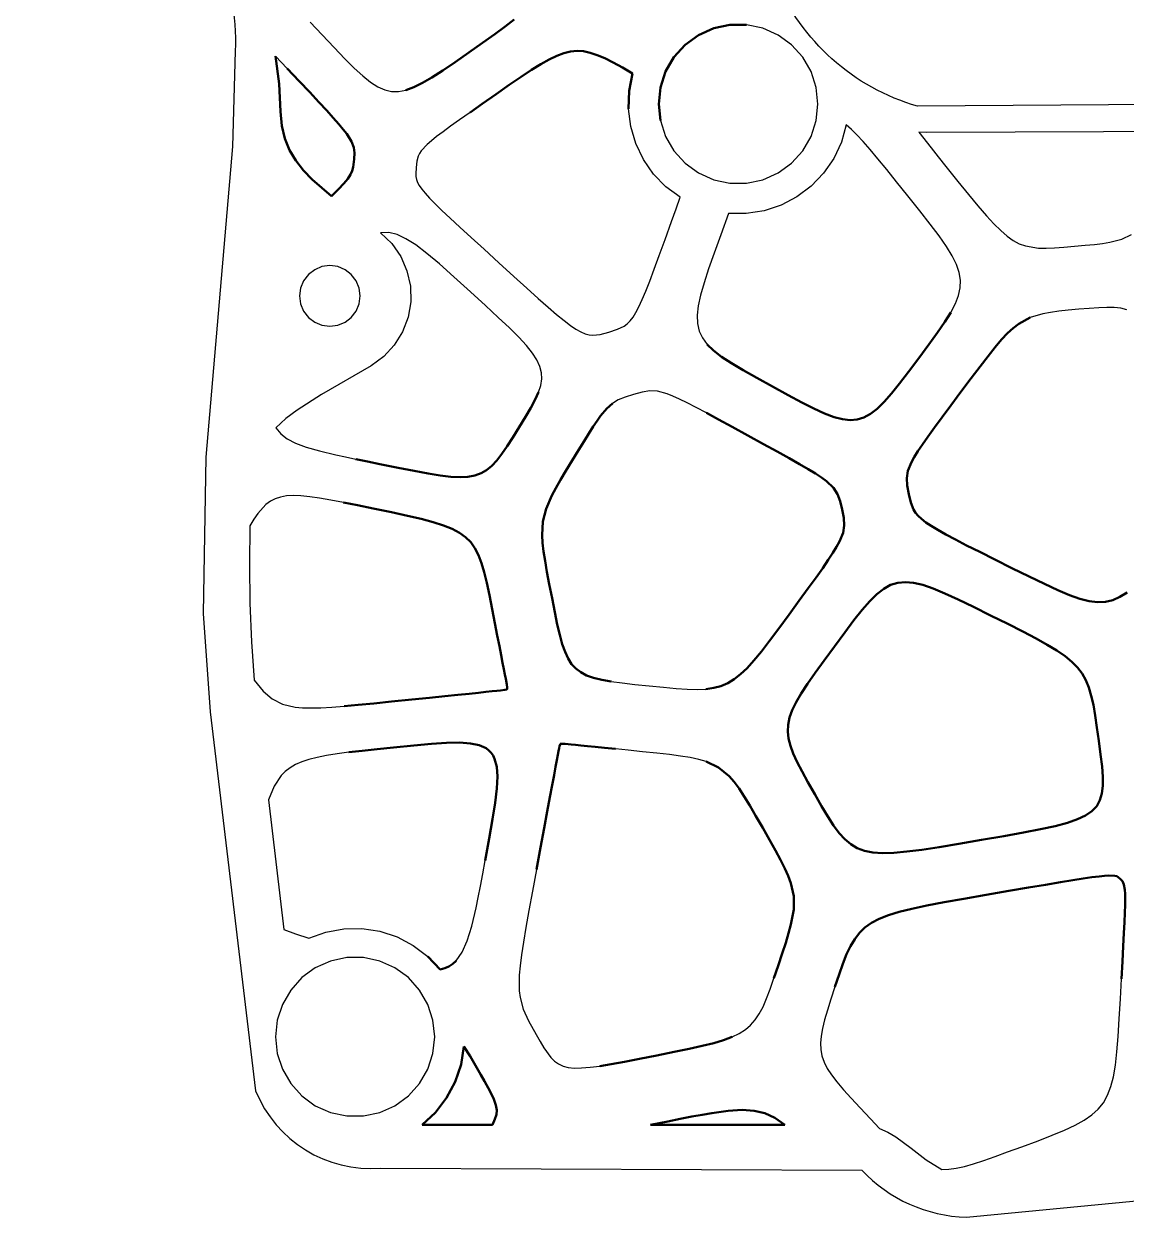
# Model space of a CAD drawing. Header units: millimetres. Extents: x -3640 to -2195, y 4076 to 5313.
# Drawn here: x -3640 to -2913, y 4076 to 4863 of the extents above; entities that cross this region are included whole.
import ezdxf

# ---------------------------------------------------------------- set-up
doc = ezdxf.new("R2010")
doc.units = ezdxf.units.MM
doc.header["$LTSCALE"] = 0.75
doc.layers.add('Visible', color=7, linetype='Continuous', lineweight=50)

msp = doc.modelspace()

# ---------------------------------------------------------------- linework, layer by layer
for points in [[(-3617.46, 5032.33, -0.000053), (-3551.77, 4969.74, -0.213172), (-3500.67, 4845.22), (-3502.6, 4782.28), (-3520.08, 4577.37), (-3521.99, 4474.29), (-3517.32, 4409.48), (-3487.32, 4159.48, 0.329066), (-3404.75, 4108.53), (-3087.51, 4107.09, 0.200571), (-3018.49, 4076.13), (-2652.57, 4111.25, 0.168687)], [(-2861.72, 4810.25), (-3050.73, 4808.78, -0.227619), (-3144.52, 4892.58)]]:
    msp.add_lwpolyline(points, format="xyb")
for points in [[(-3451.41, 4864.24), (-3443.49, 4855.84), (-3435.55, 4847.45), (-3428.52, 4840.17), (-3422.26, 4833.96), (-3416.64, 4828.83), (-3411.5, 4824.75), (-3406.71, 4821.7), (-3402.12, 4819.67), (-3397.6, 4818.63), (-3393, 4818.58), (-3388.17, 4819.5), (-3382.99, 4821.36), (-3377.3, 4824.16), (-3370.97, 4827.87), (-3363.85, 4832.48), (-3355.79, 4837.97), (-3346.67, 4844.33), (-3337.56, 4850.71), (-3329.6, 4856.37), (-3322.71, 4861.43), (-3316.84, 4866.03)], [(-2869.85, 4792.19), (-3044.66, 4791.44), (-3049.88, 4791.63), (-3041.76, 4781.27), (-3037.12, 4775.44), (-3032.07, 4769.14), (-3024.12, 4759.22), (-3017.1, 4750.55), (-3010.89, 4743.05), (-3005.37, 4736.63), (-3000.4, 4731.22), (-2995.88, 4726.75), (-2991.66, 4723.14), (-2987.63, 4720.3), (-2983.66, 4718.17), (-2979.64, 4716.66), (-2970.9, 4715.22), (-2965.95, 4715.12), (-2960.43, 4715.34), (-2954.24, 4715.81), (-2947.23, 4716.43), (-2940.23, 4717.08), (-2934.08, 4717.7), (-2928.67, 4718.35), (-2923.92, 4719.09), (-2916.04, 4721.08), (-2909.7, 4724.13)], [(-2912.77, 4674.61), (-2916.69, 4675.58), (-2921.01, 4676.08), (-2925.84, 4676.18), (-2931.29, 4675.96), (-2937.47, 4675.5), (-2944.47, 4674.88), (-2951.47, 4674.23), (-2957.65, 4673.58), (-2963.13, 4672.86), (-2968.02, 4671.99), (-2976.49, 4669.46), (-2983.96, 4665.36), (-2987.61, 4662.52), (-2991.35, 4659.05), (-2995.29, 4654.86), (-2999.56, 4649.89), (-3004.26, 4644.04), (-3009.5, 4637.25), (-3015.41, 4629.42), (-3022.09, 4620.48), (-3028.76, 4611.54), (-3034.59, 4603.69), (-3039.63, 4596.83), (-3043.94, 4590.86), (-3047.56, 4585.69), (-3050.55, 4581.22), (-3052.94, 4577.34), (-3054.81, 4573.96), (-3057.13, 4568.3), (-3057.91, 4563.45), (-3057.55, 4558.61), (-3056.46, 4553), (-3055.17, 4547.42), (-3053.42, 4542.84), (-3052.12, 4540.74), (-3050.4, 4538.68), (-3048.17, 4536.58), (-3045.32, 4534.37), (-3041.76, 4531.98), (-3037.38, 4529.34), (-3032.09, 4526.38), (-3025.79, 4523.02), (-3018.38, 4519.2), (-3009.75, 4514.84), (-2999.81, 4509.87), (-2988.46, 4504.22), (-2977.1, 4498.58), (-2967.1, 4493.72), (-2958.29, 4489.65), (-2950.54, 4486.4), (-2943.67, 4483.98), (-2937.55, 4482.41), (-2932, 4481.73), (-2926.88, 4481.94), (-2922.03, 4483.07), (-2917.3, 4485.14), (-2912.53, 4488.16)]]:
    msp.add_lwpolyline(points)
for points in [[(-3204.09, 4771.26), (-3195.21, 4764.81), (-3185.18, 4760.35), (-3174.45, 4758.07), (-3163.47, 4758.07), (-3152.74, 4760.35), (-3142.71, 4764.81), (-3133.83, 4771.26), (-3126.49, 4779.42), (-3121, 4788.93), (-3117.61, 4799.36), (-3116.46, 4810.28), (-3117.61, 4821.2), (-3121, 4831.63), (-3126.49, 4841.14), (-3133.83, 4849.3), (-3142.71, 4855.75), (-3152.74, 4860.21), (-3163.47, 4862.49), (-3174.45, 4862.49), (-3185.18, 4860.21), (-3195.21, 4855.75), (-3204.09, 4849.3), (-3211.43, 4841.14), (-3216.92, 4831.63), (-3220.31, 4821.2), (-3221.46, 4810.28), (-3220.31, 4799.36), (-3216.92, 4788.93), (-3211.43, 4779.42)], [(-3455.75, 4766.53), (-3450.06, 4760.57), (-3437.24, 4749.53), (-3432.62, 4754.11), (-3429.12, 4757.88), (-3426.58, 4761.01), (-3424.82, 4763.7), (-3423.69, 4766.14), (-3423.02, 4768.53), (-3422.37, 4773.89), (-3422.13, 4778), (-3422.49, 4781.68), (-3423.99, 4785.61), (-3427.12, 4790.51), (-3429.47, 4793.54), (-3432.42, 4797.07), (-3436.04, 4801.19), (-3440.39, 4806), (-3445.54, 4811.57), (-3451.55, 4817.99), (-3458.49, 4825.36), (-3466.42, 4833.76), (-3474.07, 4841.85), (-3471.77, 4823.64), (-3470.85, 4805.24), (-3470.1, 4795.97), (-3468.09, 4787.56), (-3464.93, 4779.91), (-3460.76, 4772.94)], [(-3224.43, 4701.35), (-3221.08, 4710.44), (-3217.28, 4720.92), (-3212.97, 4732.88), (-3209.99, 4741.15), (-3207.29, 4748.74), (-3216.7, 4755.71), (-3224.86, 4764.12), (-3231.57, 4773.73), (-3236.64, 4784.29), (-3239.94, 4795.53), (-3241.39, 4807.16), (-3240.95, 4818.87), (-3238.63, 4830.35), (-3245.43, 4834.28), (-3251.51, 4837.64), (-3256.99, 4840.41), (-3261.98, 4842.57), (-3266.61, 4844.11), (-3271.01, 4845.03), (-3275.29, 4845.3), (-3279.58, 4844.92), (-3283.99, 4843.87), (-3288.66, 4842.14), (-3293.7, 4839.72), (-3299.23, 4836.59), (-3305.37, 4832.74), (-3312.25, 4828.16), (-3319.99, 4822.83), (-3328.72, 4816.75), (-3337.83, 4810.38), (-3345.81, 4804.78), (-3352.72, 4799.89), (-3358.66, 4795.64), (-3363.69, 4791.95), (-3367.9, 4788.76), (-3371.35, 4785.99), (-3374.14, 4783.57), (-3378, 4779.5), (-3379.23, 4777.71), (-3380.1, 4775.99), (-3381.06, 4772.48), (-3381.49, 4768.39), (-3381.72, 4764.27), (-3381.59, 4762.41), (-3381.2, 4760.56), (-3380.47, 4758.62), (-3379.32, 4756.51), (-3377.66, 4754.13), (-3375.42, 4751.4), (-3372.51, 4748.21), (-3368.86, 4744.48), (-3364.38, 4740.11), (-3359, 4735.02), (-3352.64, 4729.11), (-3345.21, 4722.28), (-3336.64, 4714.45), (-3326.84, 4705.53), (-3317.04, 4696.61), (-3308.43, 4688.81), (-3300.92, 4682.06), (-3294.39, 4676.3), (-3288.75, 4671.47), (-3283.88, 4667.48), (-3279.67, 4664.28), (-3276.03, 4661.81), (-3272.84, 4659.98), (-3269.99, 4658.75), (-3267.39, 4658.03), (-3264.93, 4657.76), (-3259.99, 4658.32), (-3254.31, 4659.89), (-3248.7, 4661.69), (-3244.18, 4663.87), (-3242.18, 4665.37), (-3240.27, 4667.29), (-3238.4, 4669.73), (-3236.49, 4672.8), (-3234.5, 4676.61), (-3232.36, 4681.26), (-3230, 4686.86), (-3227.38, 4693.52)], [(-3188.55, 4701.48), (-3191.55, 4692.25), (-3193.82, 4684.18), (-3195.32, 4677.12), (-3196, 4670.92), (-3195.8, 4665.43), (-3194.68, 4660.5), (-3192.59, 4656), (-3189.47, 4651.77), (-3185.28, 4647.67), (-3179.97, 4643.55), (-3173.48, 4639.26), (-3165.77, 4634.66), (-3156.79, 4629.6), (-3146.48, 4623.94), (-3136.16, 4618.3), (-3127.07, 4613.45), (-3119.07, 4609.4), (-3112.02, 4606.18), (-3105.78, 4603.83), (-3100.2, 4602.37), (-3095.15, 4601.82), (-3090.48, 4602.21), (-3086.06, 4603.58), (-3081.73, 4605.94), (-3077.37, 4609.33), (-3072.83, 4613.78), (-3067.96, 4619.3), (-3062.62, 4625.93), (-3056.69, 4633.7), (-3050, 4642.63), (-3043.34, 4651.58), (-3037.58, 4659.5), (-3032.73, 4666.54), (-3028.8, 4672.87), (-3025.8, 4678.63), (-3023.74, 4683.98), (-3022.63, 4689.09), (-3022.48, 4694.1), (-3023.31, 4699.18), (-3025.12, 4704.48), (-3027.92, 4710.16), (-3031.73, 4716.38), (-3036.55, 4723.28), (-3042.4, 4731.04), (-3049.29, 4739.81), (-3057.22, 4749.74), (-3064.55, 4758.88), (-3071.08, 4766.98), (-3076.87, 4774.07), (-3082.02, 4780.21), (-3086.61, 4785.47), (-3090.71, 4789.89), (-3094.41, 4793.54), (-3097.79, 4796.46), (-3100.98, 4785.08), (-3105.98, 4774.36), (-3112.66, 4764.61), (-3120.83, 4756.06), (-3130.28, 4748.96), (-3140.76, 4743.49), (-3151.99, 4739.79), (-3163.67, 4737.97), (-3175.49, 4738.07), (-3180.58, 4723.97), (-3184.88, 4712)], [(-3317.67, 4590.42), (-3313.5, 4597.19), (-3309.37, 4603.97), (-3305.83, 4609.98), (-3302.94, 4615.35), (-3300.74, 4620.21), (-3299.28, 4624.7), (-3298.62, 4628.93), (-3298.78, 4633.05), (-3299.83, 4637.17), (-3301.81, 4641.45), (-3304.76, 4645.99), (-3308.73, 4650.94), (-3313.77, 4656.43), (-3319.94, 4662.58), (-3327.26, 4669.53), (-3335.79, 4677.4), (-3345.59, 4686.33), (-3356.57, 4696.3), (-3366.11, 4704.78), (-3374.41, 4711.79), (-3381.68, 4717.34), (-3388.15, 4721.45), (-3394.03, 4724.15), (-3399.52, 4725.46), (-3404.84, 4725.39), (-3397.46, 4718.18), (-3391.6, 4709.69), (-3387.48, 4700.23), (-3385.25, 4690.15), (-3384.99, 4679.84), (-3386.73, 4669.67), (-3390.38, 4660.02), (-3395.81, 4651.25), (-3402.83, 4643.69), (-3411.18, 4637.62), (-3443.91, 4618.73), (-3459.93, 4608.44), (-3467.31, 4602.79), (-3474.01, 4596.65), (-3470.7, 4592.78), (-3466.43, 4589.5), (-3460.94, 4586.65), (-3453.94, 4584.05), (-3445.15, 4581.54), (-3434.3, 4578.94), (-3428.01, 4577.56), (-3421.1, 4576.09), (-3413.54, 4574.51), (-3405.3, 4572.81), (-3393.28, 4570.34), (-3382.73, 4568.24), (-3373.51, 4566.53), (-3365.49, 4565.27), (-3358.53, 4564.48), (-3352.49, 4564.19), (-3347.25, 4564.46), (-3342.66, 4565.3), (-3338.6, 4566.75), (-3334.92, 4568.86), (-3331.5, 4571.66), (-3328.2, 4575.17), (-3324.88, 4579.45), (-3321.42, 4584.52)], [(-3457.66, 4688.87), (-3458.34, 4683.69), (-3457.66, 4678.51), (-3455.66, 4673.69), (-3452.48, 4669.55), (-3448.34, 4666.37), (-3443.52, 4664.37), (-3438.34, 4663.69), (-3433.16, 4664.37), (-3428.34, 4666.37), (-3424.2, 4669.55), (-3421.02, 4673.69), (-3419.02, 4678.51), (-3418.34, 4683.69), (-3419.02, 4688.87), (-3421.02, 4693.69), (-3424.2, 4697.83), (-3428.34, 4701.01), (-3433.16, 4703.01), (-3438.34, 4703.69), (-3443.52, 4703.01), (-3448.34, 4701.01), (-3452.48, 4697.83), (-3455.66, 4693.69)], [(-3237.27, 4427.52), (-3227.8, 4426.53), (-3218.33, 4425.58), (-3209.98, 4424.82), (-3202.62, 4424.32), (-3196.12, 4424.17), (-3190.33, 4424.42), (-3185.13, 4425.14), (-3180.38, 4426.4), (-3175.94, 4428.28), (-3171.68, 4430.84), (-3167.47, 4434.15), (-3163.16, 4438.27), (-3158.62, 4443.29), (-3153.72, 4449.26), (-3148.32, 4456.25), (-3142.29, 4464.34), (-3135.5, 4473.59), (-3128.71, 4482.85), (-3122.78, 4490.98), (-3117.65, 4498.07), (-3113.27, 4504.24), (-3109.59, 4509.59), (-3106.55, 4514.21), (-3104.11, 4518.2), (-3102.21, 4521.68), (-3099.85, 4527.47), (-3099.04, 4532.39), (-3099.39, 4537.25), (-3100.48, 4542.87), (-3101.75, 4548.44), (-3103.43, 4553.03), (-3106.23, 4557.19), (-3110.88, 4561.49), (-3114.13, 4563.88), (-3118.12, 4566.52), (-3122.93, 4569.49), (-3128.66, 4572.85), (-3135.4, 4576.67), (-3143.24, 4581.03), (-3152.27, 4586), (-3162.58, 4591.66), (-3172.9, 4597.3), (-3181.95, 4602.24), (-3189.85, 4606.5), (-3196.71, 4610.12), (-3202.64, 4613.16), (-3207.75, 4615.64), (-3212.15, 4617.61), (-3215.95, 4619.1), (-3222.19, 4620.81), (-3227.36, 4621.11), (-3232.35, 4620.29), (-3238.03, 4618.69), (-3243.64, 4616.95), (-3248.15, 4615.17), (-3252.02, 4612.85), (-3255.74, 4609.47), (-3259.76, 4604.52), (-3262.04, 4601.3), (-3264.58, 4597.5), (-3267.43, 4593.05), (-3270.66, 4587.89), (-3274.32, 4581.96), (-3278.47, 4575.19), (-3282.62, 4568.4), (-3286.24, 4562.39), (-3289.34, 4557.01), (-3291.95, 4552.13), (-3295.76, 4543.36), (-3297.82, 4534.99), (-3298.31, 4525.98), (-3298, 4520.89), (-3297.36, 4515.25), (-3296.4, 4508.91), (-3295.14, 4501.74), (-3293.61, 4493.61), (-3291.81, 4484.39), (-3289.99, 4475.17), (-3288.32, 4467.1), (-3286.7, 4460.08), (-3285.05, 4454.04), (-3283.25, 4448.89), (-3281.23, 4444.53), (-3278.89, 4440.9), (-3276.12, 4437.9), (-3272.85, 4435.45), (-3268.98, 4433.46), (-3264.41, 4431.85), (-3259.04, 4430.54), (-3252.8, 4429.43), (-3245.57, 4428.46)], [(-3397.7, 4416.12), (-3384.36, 4417.48), (-3372.68, 4418.68), (-3362.56, 4419.71), (-3353.88, 4420.6), (-3346.53, 4421.36), (-3340.39, 4421.99), (-3335.36, 4422.52), (-3331.33, 4422.95), (-3328.18, 4423.29), (-3325.8, 4423.56), (-3322.91, 4423.92), (-3321.77, 4424.13), (-3321.57, 4424.21), (-3321.48, 4424.29), (-3321.4, 4424.38), (-3321.37, 4424.44), (-3321.35, 4424.53), (-3321.38, 4425.36), (-3321.69, 4427.38), (-3322.38, 4431.21), (-3322.9, 4434), (-3323.57, 4437.48), (-3324.38, 4441.72), (-3325.37, 4446.8), (-3326.54, 4452.79), (-3327.9, 4459.78), (-3329.48, 4467.85), (-3331.29, 4477.06), (-3333.11, 4486.28), (-3334.8, 4494.37), (-3336.48, 4501.42), (-3338.27, 4507.54), (-3340.28, 4512.82), (-3342.63, 4517.37), (-3345.42, 4521.27), (-3348.78, 4524.62), (-3352.81, 4527.52), (-3357.64, 4530.08), (-3363.38, 4532.38), (-3370.15, 4534.52), (-3378.05, 4536.61), (-3387.21, 4538.73), (-3397.73, 4540.99), (-3409.74, 4543.48), (-3420.14, 4545.62), (-3429.44, 4547.49), (-3437.73, 4549.07), (-3445.09, 4550.34), (-3451.61, 4551.26), (-3457.36, 4551.82), (-3462.43, 4552), (-3466.91, 4551.76), (-3470.87, 4551.08), (-3474.39, 4549.94), (-3477.57, 4548.32), (-3480.47, 4546.19), (-3485.82, 4540.3), (-3488.42, 4536.5), (-3491.08, 4532.08), (-3491.41, 4506.59), (-3491.13, 4481.11), (-3490.08, 4455.64), (-3488.14, 4430.19), (-3482.29, 4423.09), (-3476.37, 4417.92), (-3469.62, 4414.47), (-3461.31, 4412.54), (-3456.34, 4412.08), (-3450.71, 4411.94), (-3444.31, 4412.07), (-3437.06, 4412.46), (-3428.87, 4413.09), (-3419.64, 4413.93), (-3409.28, 4414.94)], [(-2980.83, 4329.79), (-2969.6, 4331.97), (-2960, 4334.09), (-2951.92, 4336.26), (-2945.26, 4338.56), (-2939.89, 4341.09), (-2935.7, 4343.96), (-2932.59, 4347.25), (-2930.43, 4351.06), (-2929.11, 4355.48), (-2928.52, 4360.62), (-2928.55, 4366.56), (-2929.07, 4373.41), (-2929.99, 4381.25), (-2931.18, 4390.19), (-2932.41, 4399.13), (-2933.58, 4407), (-2934.8, 4413.93), (-2936.17, 4420.03), (-2937.8, 4425.43), (-2939.79, 4430.24), (-2942.24, 4434.6), (-2945.27, 4438.61), (-2948.97, 4442.4), (-2953.45, 4446.1), (-2958.81, 4449.82), (-2965.16, 4453.68), (-2972.61, 4457.81), (-2981.25, 4462.33), (-2991.19, 4467.36), (-3002.55, 4473.02), (-3013.9, 4478.65), (-3023.9, 4483.5), (-3032.69, 4487.54), (-3040.42, 4490.74), (-3047.25, 4493.07), (-3053.31, 4494.49), (-3058.78, 4494.98), (-3063.78, 4494.51), (-3068.48, 4493.05), (-3073.03, 4490.57), (-3077.58, 4487.03), (-3082.28, 4482.41), (-3087.27, 4476.68), (-3092.72, 4469.81), (-3098.77, 4461.77), (-3105.57, 4452.52), (-3112.35, 4443.26), (-3118.24, 4435.08), (-3123.27, 4427.86), (-3127.45, 4421.43), (-3130.81, 4415.67), (-3133.35, 4410.42), (-3135.11, 4405.56), (-3136.1, 4400.92), (-3136.34, 4396.38), (-3135.84, 4391.79), (-3134.64, 4387), (-3132.73, 4381.87), (-3130.16, 4376.27), (-3126.93, 4370.04), (-3123.06, 4363.05), (-3118.57, 4355.15), (-3114.06, 4347.26), (-3109.98, 4340.38), (-3106.18, 4334.47), (-3102.49, 4329.47), (-3098.76, 4325.34), (-3094.82, 4322.05), (-3090.52, 4319.53), (-3085.68, 4317.76), (-3080.16, 4316.68), (-3073.78, 4316.25), (-3066.4, 4316.43), (-3057.84, 4317.18), (-3047.95, 4318.44), (-3036.56, 4320.17), (-3023.52, 4322.34), (-3008.67, 4324.89), (-2993.82, 4327.46)], [(-3468.6, 4265.83), (-3461.03, 4263.05), (-3452.24, 4260.1), (-3440.97, 4264.15), (-3429.18, 4266.28), (-3417.2, 4266.44), (-3405.36, 4264.63), (-3393.98, 4260.9), (-3383.37, 4255.34), (-3373.82, 4248.11), (-3365.59, 4239.4), (-3362.56, 4240.23), (-3359.81, 4241.46), (-3357.31, 4243.12), (-3355.05, 4245.21), (-3351.1, 4250.8), (-3347.75, 4258.37), (-3344.77, 4268.07), (-3341.94, 4280.04), (-3340.51, 4286.92), (-3339.04, 4294.42), (-3337.5, 4302.56), (-3335.86, 4311.36), (-3333.19, 4325.84), (-3330.97, 4338.5), (-3329.28, 4349.45), (-3328.22, 4358.8), (-3327.86, 4366.65), (-3328.31, 4373.13), (-3329.65, 4378.33), (-3330.68, 4380.49), (-3331.97, 4382.37), (-3333.52, 4383.99), (-3335.35, 4385.36), (-3339.9, 4387.39), (-3345.68, 4388.6), (-3352.8, 4389.07), (-3361.34, 4388.93), (-3371.39, 4388.28), (-3383.04, 4387.22), (-3396.38, 4385.88), (-3407.23, 4384.77), (-3417.01, 4383.72), (-3425.77, 4382.71), (-3433.6, 4381.67), (-3440.55, 4380.58), (-3446.69, 4379.37), (-3452.1, 4378.01), (-3456.84, 4376.45), (-3460.98, 4374.64), (-3464.59, 4372.55), (-3467.73, 4370.12), (-3470.48, 4367.31), (-3475.05, 4360.36), (-3478.86, 4351.36)], [(-3304.75, 4291.01), (-3307.08, 4278.29), (-3309.05, 4267.18), (-3310.66, 4257.52), (-3311.92, 4249.15), (-3312.82, 4241.91), (-3313.37, 4235.64), (-3313.56, 4230.19), (-3313.39, 4225.38), (-3312.87, 4221.07), (-3310.76, 4213.28), (-3307.25, 4205.55), (-3302.31, 4196.6), (-3299.65, 4191.92), (-3297.23, 4187.84), (-3292.62, 4181.41), (-3290.2, 4179.02), (-3287.55, 4177.15), (-3284.55, 4175.79), (-3281.09, 4174.91), (-3277.05, 4174.49), (-3272.31, 4174.51), (-3266.76, 4174.96), (-3260.28, 4175.8), (-3252.75, 4177.03), (-3244.06, 4178.62), (-3234.09, 4180.55), (-3222.72, 4182.81), (-3211.35, 4185.08), (-3201.37, 4187.13), (-3192.68, 4189.06), (-3185.15, 4190.95), (-3178.66, 4192.88), (-3173.1, 4194.94), (-3168.35, 4197.22), (-3164.29, 4199.81), (-3160.81, 4202.78), (-3157.79, 4206.24), (-3155.11, 4210.25), (-3152.65, 4214.92), (-3150.31, 4220.32), (-3147.95, 4226.55), (-3145.46, 4233.68), (-3142.73, 4241.81), (-3140.03, 4249.95), (-3137.7, 4257.14), (-3135.76, 4263.51), (-3134.22, 4269.2), (-3132.43, 4279.07), (-3132.44, 4287.81), (-3134.37, 4296.49), (-3136.09, 4301.13), (-3138.33, 4306.16), (-3141.12, 4311.71), (-3144.46, 4317.91), (-3148.37, 4324.89), (-3152.86, 4332.79), (-3157.37, 4340.68), (-3161.39, 4347.59), (-3165.05, 4353.6), (-3168.46, 4358.78), (-3171.74, 4363.2), (-3175, 4366.95), (-3181.92, 4372.68), (-3190.17, 4376.58), (-3195.09, 4378.02), (-3200.68, 4379.22), (-3207.06, 4380.26), (-3214.36, 4381.2), (-3222.69, 4382.13), (-3232.16, 4383.11), (-3241.62, 4384.08), (-3249.9, 4384.93), (-3257.09, 4385.66), (-3263.25, 4386.29), (-3268.46, 4386.81), (-3272.82, 4387.25), (-3276.39, 4387.6), (-3279.25, 4387.88), (-3283.19, 4388.22), (-3285.26, 4388.35), (-3286.11, 4388.32), (-3286.2, 4388.29), (-3286.27, 4388.26), (-3286.36, 4388.19), (-3286.44, 4388.09), (-3286.53, 4387.89), (-3286.85, 4386.65), (-3287.12, 4385.39), (-3287.49, 4383.52), (-3287.99, 4380.95), (-3288.65, 4377.53), (-3289.47, 4373.15), (-3290.5, 4367.7), (-3291.74, 4361.04), (-3293.23, 4353.06), (-3294.98, 4343.64), (-3297.02, 4332.65), (-3299.38, 4319.98), (-3302.07, 4305.5)], [(-3070.36, 4132.22), (-3065.11, 4129.12), (-3055.02, 4121.66), (-3045.06, 4113.88), (-3034.7, 4107.44), (-3030.18, 4107.66), (-3025.26, 4108.4), (-3019.84, 4109.63), (-3013.82, 4111.33), (-3007.13, 4113.49), (-2999.65, 4116.09), (-2991.31, 4119.11), (-2982.01, 4122.54), (-2971.28, 4126.52), (-2961.89, 4130.12), (-2953.73, 4133.48), (-2946.72, 4136.73), (-2940.75, 4140.03), (-2935.74, 4143.52), (-2931.58, 4147.33), (-2928.18, 4151.62), (-2925.44, 4156.52), (-2923.28, 4162.18), (-2921.59, 4168.74), (-2920.28, 4176.34), (-2919.26, 4185.13), (-2918.42, 4195.24), (-2917.68, 4206.83), (-2916.94, 4220.03), (-2916.21, 4233.23), (-2915.58, 4244.78), (-2915.04, 4254.81), (-2914.61, 4263.44), (-2914.27, 4270.76), (-2914.02, 4276.91), (-2913.88, 4282), (-2913.83, 4286.14), (-2913.88, 4289.45), (-2914.02, 4292.05), (-2914.6, 4295.56), (-2915.03, 4296.71), (-2915.57, 4297.61), (-2916.92, 4299.11), (-2918.44, 4300.44), (-2919.39, 4300.92), (-2920.62, 4301.26), (-2924.48, 4301.45), (-2927.37, 4301.27), (-2931.07, 4300.89), (-2935.71, 4300.29), (-2941.42, 4299.46), (-2948.33, 4298.37), (-2956.57, 4297.02), (-2966.27, 4295.39), (-2977.55, 4293.47), (-2990.56, 4291.24), (-3005.41, 4288.68), (-3020.27, 4286.11), (-3033.29, 4283.79), (-3044.63, 4281.63), (-3054.43, 4279.55), (-3062.83, 4277.45), (-3069.99, 4275.25), (-3076.05, 4272.85), (-3081.16, 4270.18), (-3085.46, 4267.13), (-3089.09, 4263.63), (-3092.21, 4259.57), (-3094.96, 4254.88), (-3097.49, 4249.46), (-3099.94, 4243.23), (-3102.46, 4236.09), (-3105.19, 4227.96), (-3107.9, 4219.82), (-3110.21, 4212.64), (-3112.08, 4206.29), (-3113.5, 4200.63), (-3114.41, 4195.55), (-3114.8, 4190.91), (-3114.61, 4186.59), (-3113.83, 4182.45), (-3112.41, 4178.38), (-3110.31, 4174.24), (-3107.52, 4169.91), (-3103.98, 4165.26), (-3099.68, 4160.16), (-3094.56, 4154.49), (-3088.61, 4148.11), (-3081.78, 4140.9), (-3075.83, 4134.66)], [(-3373.73, 4173.71), (-3370.34, 4184.15), (-3369.19, 4195.06), (-3370.34, 4205.98), (-3373.73, 4216.42), (-3379.22, 4225.92), (-3386.56, 4234.08), (-3395.44, 4240.53), (-3405.47, 4244.99), (-3416.2, 4247.28), (-3427.18, 4247.28), (-3437.91, 4244.99), (-3447.94, 4240.53), (-3456.82, 4234.08), (-3464.16, 4225.92), (-3469.65, 4216.42), (-3473.04, 4205.98), (-3474.19, 4195.06), (-3473.04, 4184.15), (-3469.65, 4173.71), (-3464.16, 4164.2), (-3456.82, 4156.05), (-3447.94, 4149.6), (-3437.91, 4145.13), (-3427.18, 4142.85), (-3416.2, 4142.85), (-3405.47, 4145.13), (-3395.44, 4149.6), (-3386.56, 4156.05), (-3379.22, 4164.2)], [(-3332.71, 4159.04), (-3336.37, 4165.78), (-3338.67, 4169.89), (-3341.3, 4174.56), (-3345.8, 4182.38), (-3349.91, 4188.69), (-3351.81, 4176.79), (-3355.65, 4165.37), (-3361.33, 4154.75), (-3368.69, 4145.21), (-3377.52, 4137.03), (-3331.02, 4137.03), (-3329.48, 4140.68), (-3328.52, 4143.76), (-3328.24, 4146.7), (-3328.77, 4149.93), (-3330.22, 4153.9)], [(-3138.37, 4137.03), (-3144.92, 4141.53), (-3151.48, 4144.6), (-3158.48, 4146.33), (-3166.36, 4146.86), (-3175.56, 4146.31), (-3186.52, 4144.78), (-3192.79, 4143.69), (-3199.68, 4142.41), (-3207.21, 4140.94), (-3215.47, 4139.3), (-3226.9, 4137.03)]]:
    msp.add_lwpolyline(points, close=True)
at = {"layer": 'Visible', "extrusion": (0, 1, 0)}
for p, q in [((-3322.71, 4861.43), (-3316.84, 4866.03)), ((-3337.56, 4850.71), (-3329.6, 4856.37)), ((-3329.6, 4856.37), (-3322.71, 4861.43)), ((-3195.21, 4855.75), (-3185.18, 4860.21)), ((-3185.18, 4860.21), (-3174.45, 4862.49)), ((-3174.45, 4862.49), (-3163.47, 4862.49)), ((-3346.67, 4844.33), (-3337.56, 4850.71)), ((-3211.43, 4841.14), (-3204.09, 4849.3)), ((-3204.09, 4849.3), (-3195.21, 4855.75)), ((-3474.07, 4841.85), (-3471.77, 4823.64)), ((-3355.79, 4837.97), (-3346.67, 4844.33)), ((-3293.7, 4839.72), (-3288.66, 4842.14)), ((-3288.66, 4842.14), (-3283.99, 4843.87)), ((-3283.99, 4843.87), (-3279.58, 4844.92)), ((-3279.58, 4844.92), (-3275.29, 4845.3)), ((-3275.29, 4845.3), (-3271.01, 4845.03)), ((-3271.01, 4845.03), (-3266.61, 4844.11)), ((-3266.61, 4844.11), (-3261.98, 4842.57)), ((-3261.98, 4842.57), (-3256.99, 4840.41)), ((-3256.99, 4840.41), (-3251.51, 4837.64)), ((-3216.92, 4831.63), (-3211.43, 4841.14)), ((-3466.42, 4833.76), (-3458.49, 4825.36)), ((-3370.97, 4827.87), (-3363.85, 4832.48)), ((-3363.85, 4832.48), (-3355.79, 4837.97)), ((-3312.25, 4828.16), (-3305.37, 4832.74)), ((-3305.37, 4832.74), (-3299.23, 4836.59)), ((-3299.23, 4836.59), (-3293.7, 4839.72)), ((-3251.51, 4837.64), (-3245.43, 4834.28)), ((-3245.43, 4834.28), (-3238.63, 4830.35)), ((-3458.49, 4825.36), (-3451.55, 4817.99)), ((-3377.3, 4824.16), (-3370.97, 4827.87)), ((-3319.99, 4822.83), (-3312.25, 4828.16)), ((-3240.95, 4818.87), (-3238.63, 4830.35)), ((-3220.31, 4821.2), (-3216.92, 4831.63)), ((-3471.77, 4823.64), (-3470.85, 4805.24)), ((-3451.55, 4817.99), (-3445.54, 4811.57)), ((-3388.17, 4819.5), (-3382.99, 4821.36)), ((-3382.99, 4821.36), (-3377.3, 4824.16)), ((-3337.83, 4810.38), (-3328.72, 4816.75)), ((-3328.72, 4816.75), (-3319.99, 4822.83)), ((-3241.39, 4807.16), (-3240.95, 4818.87)), ((-3221.46, 4810.28), (-3220.31, 4821.2)), ((-3445.54, 4811.57), (-3440.39, 4806)), ((-3345.81, 4804.78), (-3337.83, 4810.38)), ((-3221.46, 4810.28), (-3220.31, 4799.36)), ((-3470.85, 4805.24), (-3470.1, 4795.97)), ((-3440.39, 4806), (-3436.04, 4801.19)), ((-3436.04, 4801.19), (-3432.42, 4797.07)), ((-3470.1, 4795.97), (-3468.09, 4787.56)), ((-3432.42, 4797.07), (-3429.47, 4793.54)), ((-3429.47, 4793.54), (-3427.12, 4790.51)), ((-3468.09, 4787.56), (-3464.93, 4779.91)), ((-3427.12, 4790.51), (-3423.99, 4785.61)), ((-3423.99, 4785.61), (-3422.49, 4781.68)), ((-3464.93, 4779.91), (-3460.76, 4772.94)), ((-3422.49, 4781.68), (-3422.13, 4778)), ((-3422.37, 4773.89), (-3422.13, 4778)), ((-3460.76, 4772.94), (-3455.75, 4766.53)), ((-3423.02, 4768.53), (-3422.37, 4773.89)), ((-3455.75, 4766.53), (-3450.06, 4760.57)), ((-3426.58, 4761.01), (-3424.82, 4763.7)), ((-3424.82, 4763.7), (-3423.69, 4766.14)), ((-3423.69, 4766.14), (-3423.02, 4768.53)), ((-3450.06, 4760.57), (-3437.24, 4749.53)), ((-3437.24, 4749.53), (-3432.62, 4754.11)), ((-3432.62, 4754.11), (-3429.12, 4757.88)), ((-3429.12, 4757.88), (-3426.58, 4761.01)), ((-3032.73, 4666.54), (-3028.8, 4672.87)), ((-2983.96, 4665.36), (-2976.49, 4669.46)), ((-3043.34, 4651.58), (-3037.58, 4659.5)), ((-3037.58, 4659.5), (-3032.73, 4666.54)), ((-2991.35, 4659.05), (-2987.61, 4662.52)), ((-2987.61, 4662.52), (-2983.96, 4665.36)), ((-3189.47, 4651.77), (-3185.28, 4647.67)), ((-3050, 4642.63), (-3043.34, 4651.58)), ((-2999.56, 4649.89), (-2995.29, 4654.86)), ((-2995.29, 4654.86), (-2991.35, 4659.05)), ((-3185.28, 4647.67), (-3179.97, 4643.55)), ((-3179.97, 4643.55), (-3173.48, 4639.26)), ((-3009.5, 4637.25), (-3004.26, 4644.04)), ((-3004.26, 4644.04), (-2999.56, 4649.89)), ((-3173.48, 4639.26), (-3165.77, 4634.66)), ((-3056.69, 4633.7), (-3050, 4642.63)), ((-3015.41, 4629.42), (-3009.5, 4637.25)), ((-3165.77, 4634.66), (-3156.79, 4629.6)), ((-3156.79, 4629.6), (-3146.48, 4623.94)), ((-3062.62, 4625.93), (-3056.69, 4633.7)), ((-3022.09, 4620.48), (-3015.41, 4629.42)), ((-3302.94, 4615.35), (-3300.74, 4620.21)), ((-3146.48, 4623.94), (-3136.16, 4618.3)), ((-3067.96, 4619.3), (-3062.62, 4625.93)), ((-3028.76, 4611.54), (-3022.09, 4620.48)), ((-3305.83, 4609.98), (-3302.94, 4615.35)), ((-3255.74, 4609.47), (-3252.02, 4612.85)), ((-3136.16, 4618.3), (-3127.07, 4613.45)), ((-3127.07, 4613.45), (-3119.07, 4609.4)), ((-3077.37, 4609.33), (-3072.83, 4613.78)), ((-3072.83, 4613.78), (-3067.96, 4619.3)), ((-3309.37, 4603.97), (-3305.83, 4609.98)), ((-3262.04, 4601.3), (-3259.76, 4604.52)), ((-3259.76, 4604.52), (-3255.74, 4609.47)), ((-3189.85, 4606.5), (-3181.95, 4602.24)), ((-3119.07, 4609.4), (-3112.02, 4606.18)), ((-3112.02, 4606.18), (-3105.78, 4603.83)), ((-3086.06, 4603.58), (-3081.73, 4605.94)), ((-3081.73, 4605.94), (-3077.37, 4609.33)), ((-3034.59, 4603.69), (-3028.76, 4611.54)), ((-3317.67, 4590.42), (-3313.5, 4597.19)), ((-3313.5, 4597.19), (-3309.37, 4603.97)), ((-3267.43, 4593.05), (-3264.58, 4597.5)), ((-3264.58, 4597.5), (-3262.04, 4601.3)), ((-3181.95, 4602.24), (-3172.9, 4597.3)), ((-3172.9, 4597.3), (-3162.58, 4591.66)), ((-3105.78, 4603.83), (-3100.2, 4602.37)), ((-3100.2, 4602.37), (-3095.15, 4601.82)), ((-3095.15, 4601.82), (-3090.48, 4602.21)), ((-3090.48, 4602.21), (-3086.06, 4603.58)), ((-3043.94, 4590.86), (-3039.63, 4596.83)), ((-3039.63, 4596.83), (-3034.59, 4603.69)), ((-3321.42, 4584.52), (-3317.67, 4590.42)), ((-3270.66, 4587.89), (-3267.43, 4593.05)), ((-3162.58, 4591.66), (-3152.27, 4586)), ((-3047.56, 4585.69), (-3043.94, 4590.86)), ((-3324.88, 4579.45), (-3321.42, 4584.52)), ((-3278.47, 4575.19), (-3274.32, 4581.96)), ((-3274.32, 4581.96), (-3270.66, 4587.89)), ((-3152.27, 4586), (-3143.24, 4581.03)), ((-3143.24, 4581.03), (-3135.4, 4576.67)), ((-3052.94, 4577.34), (-3050.55, 4581.22)), ((-3050.55, 4581.22), (-3047.56, 4585.69)), ((-3421.1, 4576.09), (-3413.54, 4574.51)), ((-3413.54, 4574.51), (-3405.3, 4572.81)), ((-3405.3, 4572.81), (-3393.28, 4570.34)), ((-3331.5, 4571.66), (-3328.2, 4575.17)), ((-3328.2, 4575.17), (-3324.88, 4579.45)), ((-3282.62, 4568.4), (-3278.47, 4575.19)), ((-3135.4, 4576.67), (-3128.66, 4572.85)), ((-3128.66, 4572.85), (-3122.93, 4569.49)), ((-3057.13, 4568.3), (-3054.81, 4573.96)), ((-3054.81, 4573.96), (-3052.94, 4577.34)), ((-3393.28, 4570.34), (-3382.73, 4568.24)), ((-3382.73, 4568.24), (-3373.51, 4566.53)), ((-3373.51, 4566.53), (-3365.49, 4565.27)), ((-3365.49, 4565.27), (-3358.53, 4564.48)), ((-3347.25, 4564.46), (-3342.66, 4565.3)), ((-3342.66, 4565.3), (-3338.6, 4566.75)), ((-3338.6, 4566.75), (-3334.92, 4568.86)), ((-3334.92, 4568.86), (-3331.5, 4571.66)), ((-3286.24, 4562.39), (-3282.62, 4568.4)), ((-3122.93, 4569.49), (-3118.12, 4566.52)), ((-3118.12, 4566.52), (-3114.13, 4563.88)), ((-3057.91, 4563.45), (-3057.13, 4568.3)), ((-3358.53, 4564.48), (-3352.49, 4564.19)), ((-3352.49, 4564.19), (-3347.25, 4564.46)), ((-3291.95, 4552.13), (-3289.34, 4557.01)), ((-3289.34, 4557.01), (-3286.24, 4562.39)), ((-3114.13, 4563.88), (-3110.88, 4561.49)), ((-3110.88, 4561.49), (-3106.23, 4557.19)), ((-3106.23, 4557.19), (-3103.43, 4553.03)), ((-3057.91, 4563.45), (-3057.55, 4558.61)), ((-3057.55, 4558.61), (-3056.46, 4553)), ((-3295.76, 4543.36), (-3291.95, 4552.13)), ((-3103.43, 4553.03), (-3101.75, 4548.44)), ((-3056.46, 4553), (-3055.17, 4547.42)), ((-3429.44, 4547.49), (-3420.14, 4545.62)), ((-3420.14, 4545.62), (-3409.74, 4543.48)), ((-3409.74, 4543.48), (-3397.73, 4540.99)), ((-3297.82, 4534.99), (-3295.76, 4543.36)), ((-3101.75, 4548.44), (-3100.48, 4542.87)), ((-3100.48, 4542.87), (-3099.39, 4537.25)), ((-3055.17, 4547.42), (-3053.42, 4542.84)), ((-3053.42, 4542.84), (-3052.12, 4540.74)), ((-3397.73, 4540.99), (-3387.21, 4538.73)), ((-3387.21, 4538.73), (-3378.05, 4536.61)), ((-3378.05, 4536.61), (-3370.15, 4534.52)), ((-3370.15, 4534.52), (-3363.38, 4532.38)), ((-3298.31, 4525.98), (-3297.82, 4534.99)), ((-3099.39, 4537.25), (-3099.04, 4532.39)), ((-3052.12, 4540.74), (-3050.4, 4538.68)), ((-3050.4, 4538.68), (-3048.17, 4536.58)), ((-3048.17, 4536.58), (-3045.32, 4534.37)), ((-3045.32, 4534.37), (-3041.76, 4531.98)), ((-3363.38, 4532.38), (-3357.64, 4530.08)), ((-3357.64, 4530.08), (-3352.81, 4527.52)), ((-3352.81, 4527.52), (-3348.78, 4524.62)), ((-3298.31, 4525.98), (-3298, 4520.89)), ((-3102.21, 4521.68), (-3099.85, 4527.47)), ((-3099.85, 4527.47), (-3099.04, 4532.39)), ((-3041.76, 4531.98), (-3037.38, 4529.34)), ((-3037.38, 4529.34), (-3032.09, 4526.38)), ((-3032.09, 4526.38), (-3025.79, 4523.02)), ((-3348.78, 4524.62), (-3345.42, 4521.27)), ((-3345.42, 4521.27), (-3342.63, 4517.37)), ((-3298, 4520.89), (-3297.36, 4515.25)), ((-3106.55, 4514.21), (-3104.11, 4518.2)), ((-3104.11, 4518.2), (-3102.21, 4521.68)), ((-3025.79, 4523.02), (-3018.38, 4519.2)), ((-3018.38, 4519.2), (-3009.75, 4514.84)), ((-3342.63, 4517.37), (-3340.28, 4512.82)), ((-3340.28, 4512.82), (-3338.27, 4507.54)), ((-3297.36, 4515.25), (-3296.4, 4508.91)), ((-3113.27, 4504.24), (-3109.59, 4509.59)), ((-3109.59, 4509.59), (-3106.55, 4514.21)), ((-3009.75, 4514.84), (-2999.81, 4509.87)), ((-2999.81, 4509.87), (-2988.46, 4504.22)), ((-3338.27, 4507.54), (-3336.48, 4501.42)), ((-3296.4, 4508.91), (-3295.14, 4501.74)), ((-3295.14, 4501.74), (-3293.61, 4493.61)), ((-3117.65, 4498.07), (-3113.27, 4504.24)), ((-2988.46, 4504.22), (-2977.1, 4498.58)), ((-3336.48, 4501.42), (-3334.8, 4494.37)), ((-3334.8, 4494.37), (-3333.11, 4486.28)), ((-3122.78, 4490.98), (-3117.65, 4498.07)), ((-3068.48, 4493.05), (-3063.78, 4494.51)), ((-3063.78, 4494.51), (-3058.78, 4494.98)), ((-3058.78, 4494.98), (-3053.31, 4494.49)), ((-3053.31, 4494.49), (-3047.25, 4493.07)), ((-2977.1, 4498.58), (-2967.1, 4493.72)), ((-3333.11, 4486.28), (-3331.29, 4477.06)), ((-3293.61, 4493.61), (-3291.81, 4484.39)), ((-3128.71, 4482.85), (-3122.78, 4490.98)), ((-3082.28, 4482.41), (-3077.58, 4487.03)), ((-3077.58, 4487.03), (-3073.03, 4490.57)), ((-3073.03, 4490.57), (-3068.48, 4493.05)), ((-3047.25, 4493.07), (-3040.42, 4490.74)), ((-3040.42, 4490.74), (-3032.69, 4487.54)), ((-3032.69, 4487.54), (-3023.9, 4483.5)), ((-2967.1, 4493.72), (-2958.29, 4489.65)), ((-2958.29, 4489.65), (-2950.54, 4486.4)), ((-2950.54, 4486.4), (-2943.67, 4483.98)), ((-2917.3, 4485.14), (-2912.53, 4488.16)), ((-3291.81, 4484.39), (-3289.99, 4475.17)), ((-3135.5, 4473.59), (-3128.71, 4482.85)), ((-3087.27, 4476.68), (-3082.28, 4482.41)), ((-3023.9, 4483.5), (-3013.9, 4478.65)), ((-3013.9, 4478.65), (-3002.55, 4473.02)), ((-2943.67, 4483.98), (-2937.55, 4482.41)), ((-2937.55, 4482.41), (-2932, 4481.73)), ((-2932, 4481.73), (-2926.88, 4481.94)), ((-2926.88, 4481.94), (-2922.03, 4483.07)), ((-2922.03, 4483.07), (-2917.3, 4485.14)), ((-3331.29, 4477.06), (-3329.48, 4467.85)), ((-3289.99, 4475.17), (-3288.32, 4467.1)), ((-3142.29, 4464.34), (-3135.5, 4473.59)), ((-3092.72, 4469.81), (-3087.27, 4476.68)), ((-3002.55, 4473.02), (-2991.19, 4467.36)), ((-3329.48, 4467.85), (-3327.9, 4459.78)), ((-3288.32, 4467.1), (-3286.7, 4460.08)), ((-3148.32, 4456.25), (-3142.29, 4464.34)), ((-3098.77, 4461.77), (-3092.72, 4469.81)), ((-2991.19, 4467.36), (-2981.25, 4462.33)), ((-3327.9, 4459.78), (-3326.54, 4452.79)), ((-3286.7, 4460.08), (-3285.05, 4454.04)), ((-3153.72, 4449.26), (-3148.32, 4456.25)), ((-3105.57, 4452.52), (-3098.77, 4461.77)), ((-2981.25, 4462.33), (-2972.61, 4457.81)), ((-2972.61, 4457.81), (-2965.16, 4453.68)), ((-3326.54, 4452.79), (-3325.37, 4446.8)), ((-3325.37, 4446.8), (-3324.38, 4441.72)), ((-3285.05, 4454.04), (-3283.25, 4448.89)), ((-3283.25, 4448.89), (-3281.23, 4444.53)), ((-3158.62, 4443.29), (-3153.72, 4449.26)), ((-3112.35, 4443.26), (-3105.57, 4452.52)), ((-2965.16, 4453.68), (-2958.81, 4449.82)), ((-2958.81, 4449.82), (-2953.45, 4446.1)), ((-3324.38, 4441.72), (-3323.57, 4437.48)), ((-3281.23, 4444.53), (-3278.89, 4440.9)), ((-3278.89, 4440.9), (-3276.12, 4437.9)), ((-3163.16, 4438.27), (-3158.62, 4443.29)), ((-3118.24, 4435.08), (-3112.35, 4443.26)), ((-2953.45, 4446.1), (-2948.97, 4442.4)), ((-2948.97, 4442.4), (-2945.27, 4438.61)), ((-3323.57, 4437.48), (-3322.9, 4434)), ((-3322.9, 4434), (-3322.38, 4431.21)), ((-3322.38, 4431.21), (-3321.69, 4427.38)), ((-3276.12, 4437.9), (-3272.85, 4435.45)), ((-3272.85, 4435.45), (-3268.98, 4433.46)), ((-3268.98, 4433.46), (-3264.41, 4431.85)), ((-3264.41, 4431.85), (-3259.04, 4430.54)), ((-3171.68, 4430.84), (-3167.47, 4434.15)), ((-3167.47, 4434.15), (-3163.16, 4438.27)), ((-3123.27, 4427.86), (-3118.24, 4435.08)), ((-2945.27, 4438.61), (-2942.24, 4434.6)), ((-2942.24, 4434.6), (-2939.79, 4430.24)), ((-3331.33, 4422.95), (-3328.18, 4423.29)), ((-3328.18, 4423.29), (-3325.8, 4423.56)), ((-3325.8, 4423.56), (-3322.91, 4423.92)), ((-3322.91, 4423.92), (-3321.77, 4424.13)), ((-3321.77, 4424.13), (-3321.57, 4424.21)), ((-3321.69, 4427.38), (-3321.38, 4425.36)), ((-3321.57, 4424.21), (-3321.48, 4424.29)), ((-3321.48, 4424.29), (-3321.4, 4424.38)), ((-3321.4, 4424.38), (-3321.37, 4424.44)), ((-3321.38, 4425.36), (-3321.35, 4424.53)), ((-3321.37, 4424.44), (-3321.35, 4424.53)), ((-3259.04, 4430.54), (-3252.8, 4429.43)), ((-3190.33, 4424.42), (-3185.13, 4425.14)), ((-3185.13, 4425.14), (-3180.38, 4426.4)), ((-3180.38, 4426.4), (-3175.94, 4428.28)), ((-3175.94, 4428.28), (-3171.68, 4430.84)), ((-3127.45, 4421.43), (-3123.27, 4427.86)), ((-2939.79, 4430.24), (-2937.8, 4425.43)), ((-2937.8, 4425.43), (-2936.17, 4420.03)), ((-3409.28, 4414.94), (-3397.7, 4416.12)), ((-3397.7, 4416.12), (-3384.36, 4417.48)), ((-3384.36, 4417.48), (-3372.68, 4418.68)), ((-3372.68, 4418.68), (-3362.56, 4419.71)), ((-3362.56, 4419.71), (-3353.88, 4420.6)), ((-3353.88, 4420.6), (-3346.53, 4421.36)), ((-3346.53, 4421.36), (-3340.39, 4421.99)), ((-3340.39, 4421.99), (-3335.36, 4422.52)), ((-3335.36, 4422.52), (-3331.33, 4422.95)), ((-3133.35, 4410.42), (-3130.81, 4415.67)), ((-3130.81, 4415.67), (-3127.45, 4421.43)), ((-2936.17, 4420.03), (-2934.8, 4413.93)), ((-3428.87, 4413.09), (-3419.64, 4413.93)), ((-3419.64, 4413.93), (-3409.28, 4414.94)), ((-3135.11, 4405.56), (-3133.35, 4410.42)), ((-2934.8, 4413.93), (-2933.58, 4407)), ((-3136.34, 4396.38), (-3136.1, 4400.92)), ((-3136.1, 4400.92), (-3135.11, 4405.56)), ((-2933.58, 4407), (-2932.41, 4399.13)), ((-3136.34, 4396.38), (-3135.84, 4391.79)), ((-3135.84, 4391.79), (-3134.64, 4387)), ((-2932.41, 4399.13), (-2931.18, 4390.19)), ((-3425.77, 4382.71), (-3417.01, 4383.72)), ((-3417.01, 4383.72), (-3407.23, 4384.77)), ((-3407.23, 4384.77), (-3396.38, 4385.88)), ((-3396.38, 4385.88), (-3383.04, 4387.22)), ((-3383.04, 4387.22), (-3371.39, 4388.28)), ((-3371.39, 4388.28), (-3361.34, 4388.93)), ((-3361.34, 4388.93), (-3352.8, 4389.07)), ((-3352.8, 4389.07), (-3345.68, 4388.6)), ((-3345.68, 4388.6), (-3339.9, 4387.39)), ((-3339.9, 4387.39), (-3335.35, 4385.36)), ((-3335.35, 4385.36), (-3333.52, 4383.99)), ((-3333.52, 4383.99), (-3331.97, 4382.37)), ((-3287.49, 4383.52), (-3287.12, 4385.39)), ((-3287.12, 4385.39), (-3286.85, 4386.65)), ((-3286.85, 4386.65), (-3286.53, 4387.89)), ((-3286.53, 4387.89), (-3286.44, 4388.09)), ((-3286.44, 4388.09), (-3286.36, 4388.19)), ((-3286.36, 4388.19), (-3286.27, 4388.26)), ((-3286.27, 4388.26), (-3286.2, 4388.29)), ((-3286.2, 4388.29), (-3286.11, 4388.32)), ((-3286.11, 4388.32), (-3285.26, 4388.35)), ((-3285.26, 4388.35), (-3283.19, 4388.22)), ((-3283.19, 4388.22), (-3279.25, 4387.88)), ((-3279.25, 4387.88), (-3276.39, 4387.6)), ((-3276.39, 4387.6), (-3272.82, 4387.25)), ((-3272.82, 4387.25), (-3268.46, 4386.81)), ((-3268.46, 4386.81), (-3263.25, 4386.29)), ((-3263.25, 4386.29), (-3257.09, 4385.66)), ((-3257.09, 4385.66), (-3249.9, 4384.93)), ((-3134.64, 4387), (-3132.73, 4381.87)), ((-2931.18, 4390.19), (-2929.99, 4381.25)), ((-3331.97, 4382.37), (-3330.68, 4380.49)), ((-3330.68, 4380.49), (-3329.65, 4378.33)), ((-3329.65, 4378.33), (-3328.31, 4373.13)), ((-3289.47, 4373.15), (-3288.65, 4377.53)), ((-3288.65, 4377.53), (-3287.99, 4380.95)), ((-3287.99, 4380.95), (-3287.49, 4383.52)), ((-3190.17, 4376.58), (-3181.92, 4372.68)), ((-3132.73, 4381.87), (-3130.16, 4376.27)), ((-3130.16, 4376.27), (-3126.93, 4370.04)), ((-2929.99, 4381.25), (-2929.07, 4373.41)), ((-3328.31, 4373.13), (-3327.86, 4366.65)), ((-3290.5, 4367.7), (-3289.47, 4373.15)), ((-3181.92, 4372.68), (-3175, 4366.95)), ((-3126.93, 4370.04), (-3123.06, 4363.05)), ((-2929.07, 4373.41), (-2928.55, 4366.56)), ((-3328.22, 4358.8), (-3327.86, 4366.65)), ((-3293.23, 4353.06), (-3291.74, 4361.04)), ((-3291.74, 4361.04), (-3290.5, 4367.7)), ((-3175, 4366.95), (-3171.74, 4363.2)), ((-3171.74, 4363.2), (-3168.46, 4358.78)), ((-3123.06, 4363.05), (-3118.57, 4355.15)), ((-2929.11, 4355.48), (-2928.52, 4360.62)), ((-2928.55, 4366.56), (-2928.52, 4360.62)), ((-3329.28, 4349.45), (-3328.22, 4358.8)), ((-3294.98, 4343.64), (-3293.23, 4353.06)), ((-3168.46, 4358.78), (-3165.05, 4353.6)), ((-3165.05, 4353.6), (-3161.39, 4347.59)), ((-3118.57, 4355.15), (-3114.06, 4347.26)), ((-2930.43, 4351.06), (-2929.11, 4355.48)), ((-3330.97, 4338.5), (-3329.28, 4349.45)), ((-3161.39, 4347.59), (-3157.37, 4340.68)), ((-3114.06, 4347.26), (-3109.98, 4340.38)), ((-2935.7, 4343.96), (-2932.59, 4347.25)), ((-2932.59, 4347.25), (-2930.43, 4351.06)), ((-3333.19, 4325.84), (-3330.97, 4338.5)), ((-3297.02, 4332.65), (-3294.98, 4343.64)), ((-3157.37, 4340.68), (-3152.86, 4332.79)), ((-3109.98, 4340.38), (-3106.18, 4334.47)), ((-2951.92, 4336.26), (-2945.26, 4338.56)), ((-2945.26, 4338.56), (-2939.89, 4341.09)), ((-2939.89, 4341.09), (-2935.7, 4343.96)), ((-3299.38, 4319.98), (-3297.02, 4332.65)), ((-3152.86, 4332.79), (-3148.37, 4324.89)), ((-3106.18, 4334.47), (-3102.49, 4329.47)), ((-3102.49, 4329.47), (-3098.76, 4325.34)), ((-2993.82, 4327.46), (-2980.83, 4329.79)), ((-2980.83, 4329.79), (-2969.6, 4331.97)), ((-2969.6, 4331.97), (-2960, 4334.09)), ((-2960, 4334.09), (-2951.92, 4336.26)), ((-3335.86, 4311.36), (-3333.19, 4325.84)), ((-3148.37, 4324.89), (-3144.46, 4317.91)), ((-3098.76, 4325.34), (-3094.82, 4322.05)), ((-3094.82, 4322.05), (-3090.52, 4319.53)), ((-3036.56, 4320.17), (-3023.52, 4322.34)), ((-3023.52, 4322.34), (-3008.67, 4324.89)), ((-3008.67, 4324.89), (-2993.82, 4327.46)), ((-3302.07, 4305.5), (-3299.38, 4319.98)), ((-3144.46, 4317.91), (-3141.12, 4311.71)), ((-3090.52, 4319.53), (-3085.68, 4317.76)), ((-3085.68, 4317.76), (-3080.16, 4316.68)), ((-3080.16, 4316.68), (-3073.78, 4316.25)), ((-3073.78, 4316.25), (-3066.4, 4316.43)), ((-3066.4, 4316.43), (-3057.84, 4317.18)), ((-3057.84, 4317.18), (-3047.95, 4318.44)), ((-3047.95, 4318.44), (-3036.56, 4320.17)), ((-3141.12, 4311.71), (-3138.33, 4306.16)), ((-3138.33, 4306.16), (-3136.09, 4301.13)), ((-3136.09, 4301.13), (-3134.37, 4296.49)), ((-2956.57, 4297.02), (-2948.33, 4298.37)), ((-2948.33, 4298.37), (-2941.42, 4299.46)), ((-2941.42, 4299.46), (-2935.71, 4300.29)), ((-2935.71, 4300.29), (-2931.07, 4300.89)), ((-2931.07, 4300.89), (-2927.37, 4301.27)), ((-2927.37, 4301.27), (-2924.48, 4301.45)), ((-2924.48, 4301.45), (-2920.62, 4301.26)), ((-2920.62, 4301.26), (-2919.39, 4300.92)), ((-2919.39, 4300.92), (-2918.44, 4300.44)), ((-2918.44, 4300.44), (-2916.92, 4299.11)), ((-2916.92, 4299.11), (-2915.57, 4297.61)), ((-2915.57, 4297.61), (-2915.03, 4296.71)), ((-3134.37, 4296.49), (-3132.44, 4287.81)), ((-3005.41, 4288.68), (-2990.56, 4291.24)), ((-2990.56, 4291.24), (-2977.55, 4293.47)), ((-2977.55, 4293.47), (-2966.27, 4295.39)), ((-2966.27, 4295.39), (-2956.57, 4297.02)), ((-2915.03, 4296.71), (-2914.6, 4295.56)), ((-2914.6, 4295.56), (-2914.02, 4292.05)), ((-2914.02, 4292.05), (-2913.88, 4289.45)), ((-2913.88, 4289.45), (-2913.83, 4286.14)), ((-3132.44, 4287.81), (-3132.43, 4279.07)), ((-3054.43, 4279.55), (-3044.63, 4281.63)), ((-3044.63, 4281.63), (-3033.29, 4283.79)), ((-3033.29, 4283.79), (-3020.27, 4286.11)), ((-3020.27, 4286.11), (-3005.41, 4288.68)), ((-2914.02, 4276.91), (-2913.88, 4282)), ((-2913.88, 4282), (-2913.83, 4286.14)), ((-3134.22, 4269.2), (-3132.43, 4279.07)), ((-3076.05, 4272.85), (-3069.99, 4275.25)), ((-3069.99, 4275.25), (-3062.83, 4277.45)), ((-3062.83, 4277.45), (-3054.43, 4279.55)), ((-2914.27, 4270.76), (-2914.02, 4276.91)), ((-3135.76, 4263.51), (-3134.22, 4269.2)), ((-3089.09, 4263.63), (-3085.46, 4267.13)), ((-3085.46, 4267.13), (-3081.16, 4270.18)), ((-3081.16, 4270.18), (-3076.05, 4272.85)), ((-2914.61, 4263.44), (-2914.27, 4270.76)), ((-3137.7, 4257.14), (-3135.76, 4263.51)), ((-3094.96, 4254.88), (-3092.21, 4259.57)), ((-3092.21, 4259.57), (-3089.09, 4263.63)), ((-2915.04, 4254.81), (-2914.61, 4263.44)), ((-3142.73, 4241.81), (-3140.03, 4249.95)), ((-3140.03, 4249.95), (-3137.7, 4257.14)), ((-3097.49, 4249.46), (-3094.96, 4254.88)), ((-2915.58, 4244.78), (-2915.04, 4254.81)), ((-3373.82, 4248.11), (-3365.59, 4239.4)), ((-3359.81, 4241.46), (-3357.31, 4243.12)), ((-3357.31, 4243.12), (-3355.05, 4245.21)), ((-3102.46, 4236.09), (-3099.94, 4243.23)), ((-3099.94, 4243.23), (-3097.49, 4249.46)), ((-2916.21, 4233.23), (-2915.58, 4244.78)), ((-3365.59, 4239.4), (-3362.56, 4240.23)), ((-3362.56, 4240.23), (-3359.81, 4241.46)), ((-3145.46, 4233.68), (-3142.73, 4241.81)), ((-3105.19, 4227.96), (-3102.46, 4236.09)), ((-3178.66, 4192.88), (-3173.1, 4194.94)), ((-3351.81, 4176.79), (-3349.91, 4188.69)), ((-3349.91, 4188.69), (-3345.8, 4182.38)), ((-3211.35, 4185.08), (-3201.37, 4187.13)), ((-3201.37, 4187.13), (-3192.68, 4189.06)), ((-3192.68, 4189.06), (-3185.15, 4190.95)), ((-3185.15, 4190.95), (-3178.66, 4192.88)), ((-3345.8, 4182.38), (-3341.3, 4174.56)), ((-3244.06, 4178.62), (-3234.09, 4180.55)), ((-3234.09, 4180.55), (-3222.72, 4182.81)), ((-3222.72, 4182.81), (-3211.35, 4185.08)), ((-3355.65, 4165.37), (-3351.81, 4176.79)), ((-3341.3, 4174.56), (-3338.67, 4169.89)), ((-3260.28, 4175.8), (-3252.75, 4177.03)), ((-3252.75, 4177.03), (-3244.06, 4178.62)), ((-3361.33, 4154.75), (-3355.65, 4165.37)), ((-3338.67, 4169.89), (-3336.37, 4165.78)), ((-3336.37, 4165.78), (-3332.71, 4159.04)), ((-3332.71, 4159.04), (-3330.22, 4153.9)), ((-3368.69, 4145.21), (-3361.33, 4154.75)), ((-3330.22, 4153.9), (-3328.77, 4149.93)), ((-3328.77, 4149.93), (-3328.24, 4146.7)), ((-3377.52, 4137.03), (-3368.69, 4145.21)), ((-3331.02, 4137.03), (-3329.48, 4140.68)), ((-3329.48, 4140.68), (-3328.52, 4143.76)), ((-3328.52, 4143.76), (-3328.24, 4146.7)), ((-3215.47, 4139.3), (-3207.21, 4140.94)), ((-3207.21, 4140.94), (-3199.68, 4142.41)), ((-3199.68, 4142.41), (-3192.79, 4143.69)), ((-3192.79, 4143.69), (-3186.52, 4144.78)), ((-3186.52, 4144.78), (-3175.56, 4146.31)), ((-3175.56, 4146.31), (-3166.36, 4146.86)), ((-3166.36, 4146.86), (-3158.48, 4146.33)), ((-3158.48, 4146.33), (-3151.48, 4144.6)), ((-3151.48, 4144.6), (-3144.92, 4141.53)), ((-3144.92, 4141.53), (-3138.37, 4137.03)), ((-3377.52, 4137.03), (-3331.02, 4137.03)), ((-3226.9, 4137.03), (-3215.47, 4139.3)), ((-3226.9, 4137.03), (-3138.37, 4137.03))]:
    msp.add_line(p, q, dxfattribs=at)

doc.saveas('drawing.dxf')
